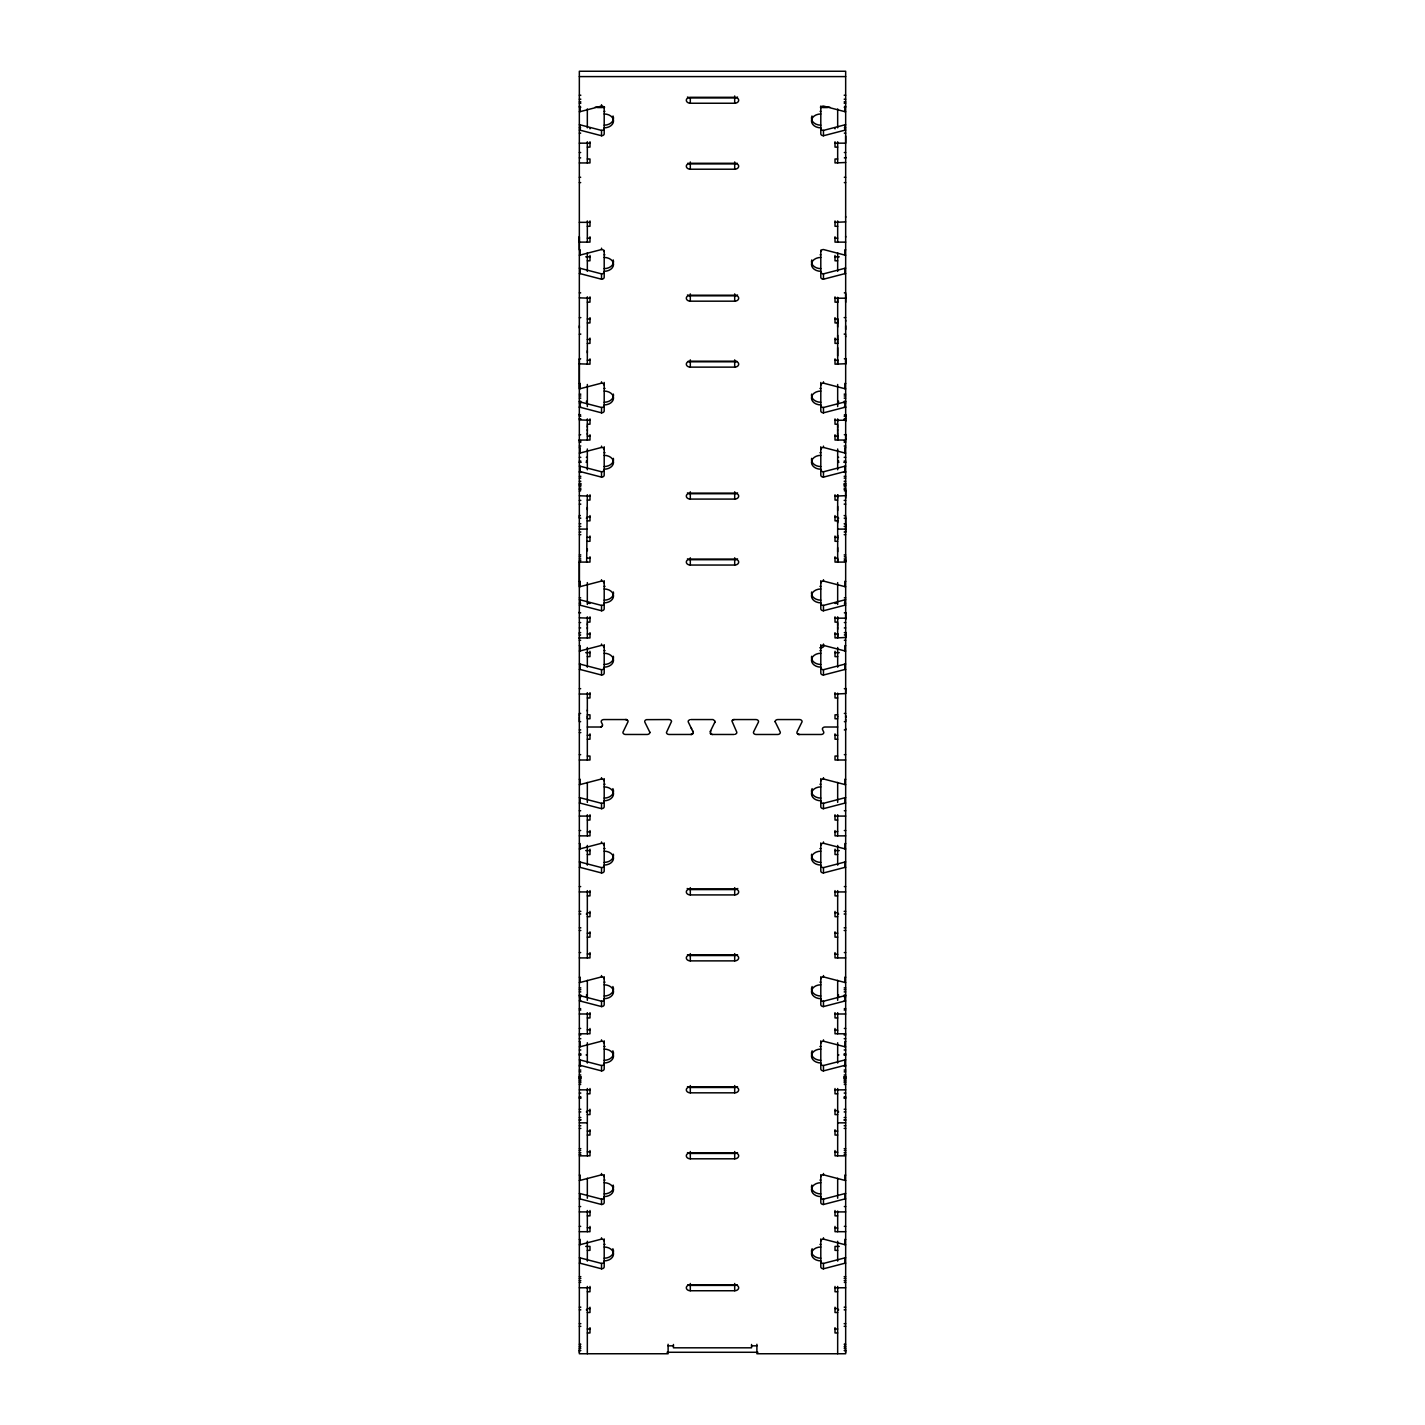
<?xml version="1.0" encoding="UTF-8"?>
<svg xmlns="http://www.w3.org/2000/svg" width="1425" height="1425" viewBox="0 0 1425 1425"><rect width="100%" height="100%" fill="white"/><g stroke="black" fill="none" stroke-linecap="round" stroke-linejoin="round"><path stroke-width="1.5" d="M579.334 435.017L580.67 434.696M579.334 415.227L579.334 414.087M579.334 359.153L580.67 358.815M579.334 638.774L579.334 637.616M579.334 635.621L580.634 634.944M579.334 634.285L579.334 632.611L580.67 632.611M579.334 613.142L579.334 612.002M580.331 515.512L579.334 515.512L579.334 517.56M579.334 491.108L580.67 490.77M579.334 440.859L579.334 439.702M579.334 325.844L579.334 327.893M579.334 715.991L579.334 713.426L580.67 713.426M579.334 561.753L579.334 586.726A2.672 1.977 0 0 0 580.1 586.637L601.528 581.062A2.672 1.977 0 0 1 604.2 583.039M579.334 358.815L579.334 388.811A2.672 1.977 0 0 0 580.1 388.722L601.528 383.147A2.672 1.977 0 0 1 604.2 385.124M587.332 628.799L587.332 627.321M587.332 625.094L587.332 623.598M587.332 550.762L587.332 548.661M587.332 509.527L587.332 507.425M587.332 434.589L587.332 433.111M587.332 430.884L587.332 429.406M587.332 427.179L587.332 425.683M587.332 352.848L587.332 350.746M587.332 716.098L587.332 718.77L589.986 718.77L589.986 714.816L587.332 714.816M587.332 711.057L587.332 709.988M837.668 297.754L837.668 302.314M837.668 617.72L837.668 619.394M837.668 558.974L837.668 559.865M837.668 440.04L837.668 418.914M837.668 438.259L837.668 439.595M837.668 436.923L837.668 437.813M837.668 435.587L837.668 436.477M837.668 432.612L837.668 435.088M837.668 428.907L837.668 431.383M837.668 425.184L837.668 427.66M837.668 419.805L837.668 421.479M837.668 359.706L837.668 364.177L837.668 360.044M837.668 1286.437L837.668 1353.75M837.668 1228.136L835.014 1227.744M837.668 1211.018L837.668 1231.699M837.668 1152.273L835.014 1151.881M837.668 1030.222L835.014 1029.83M837.668 1012.658L837.668 1033.784M837.668 954.358L835.014 953.966M837.668 831.416L835.014 831.915M837.668 637.955L837.668 616.829M837.668 636.173L837.668 637.509M837.668 634.837L837.668 635.728M837.668 634.392L837.668 633.502M837.668 626.822L837.668 629.298M837.668 623.117L837.668 625.575M837.668 560.025L837.668 562.091L837.668 494.724L837.668 498.18M837.668 547.645L837.668 551.778M837.668 539.398L837.668 535.283M837.668 522.922L837.668 518.041L838.666 518.183M837.668 506.427L837.668 510.542M837.668 347.682L837.668 355.929M837.668 343.55L837.668 335.303M837.668 327.055L837.668 318.808M845.666 302.314L845.666 297.754M845.666 296.418L845.666 297.308M845.666 295.082L845.666 295.972M845.666 293.746L845.666 294.637M845.666 236.336L845.666 237.227M845.666 221.89L835.014 222.336M845.666 216.529L845.666 217.419M845.666 162.503L835.014 162.949L835.014 158.994L837.668 158.994M845.666 157.16L845.666 158.05M835.014 632.664L835.014 637.955L845.666 637.509M845.666 636.173L845.666 637.064M845.666 634.837L845.666 635.728M845.666 633.502L845.666 634.392M845.666 633.056L845.666 632.166M845.666 619.394L845.666 617.72M845.666 616.384L845.666 617.274M845.666 615.048L845.666 615.938M845.666 613.712L845.666 614.603M845.666 613.267L845.666 612.376M845.666 561.201L845.666 560.31M845.666 557.638L845.666 558.529M845.666 532.131L845.666 525.807M845.666 526.84L845.666 517.061M845.666 518.593L844.17 518.183M845.666 495.668L835.014 496.114M845.666 494.332L845.666 498.18M845.666 492.997L845.666 493.887M845.666 491.661L845.666 492.551M845.666 491.215L845.666 490.325M845.666 438.793L845.666 440.04L835.014 440.04L835.014 434.75M845.666 438.259L845.666 439.149M845.666 436.923L845.666 437.813M845.666 435.587L845.666 436.477M845.666 435.142L845.666 434.251M845.666 421.479L845.666 419.805M845.666 418.469L844.17 419.288M845.666 417.133L845.666 418.024M845.666 416.688L845.666 415.797M845.666 415.352L845.666 414.461M835.014 358.868L835.014 364.177L845.666 363.731M845.666 362.395L845.666 363.286M845.666 361.042L845.666 361.932M845.666 359.706L845.666 360.596M845.666 359.26L845.666 358.37M845.666 335.73L845.666 336.888M845.666 729.493L845.666 728.46M845.666 719.18L845.666 721.673L844.366 721.673M845.666 717.541L845.666 716.508M845.666 693.583L835.014 694.028M845.666 692.247L845.666 693.138M845.666 690.911L845.666 691.802M845.666 689.575L845.666 690.466M845.666 689.13L845.666 688.239M845.666 637.955L845.666 636.708M845.666 560.025L845.666 562.091L835.014 562.091L835.014 556.783M845.666 364.177L845.666 360.044M845.666 136.034L845.666 143.159L835.014 143.159M579.334 334.252L580.83 334.091M579.334 317.757L580.83 317.597M579.334 532.166L580.83 532.006M837.668 320.269L837.668 321.302M837.668 716.098L837.668 717.131M845.666 320.269L845.666 321.302M845.666 317.597L844.17 317.597M845.666 713.426L844.33 713.426M735.193 734.32L736.44 733.483A2.672 1.977 0 0 0 736.725 732.04L731.862 720.854A2.672 1.977 0 0 1 734.213 719.554L755.891 719.554A2.672 1.977 0 0 1 758.438 722.101L753.861 731.31M691.553 734.356L691.392 734.392A2.725 2.031 0 0 1 690.787 734.463L669.109 734.481A2.672 1.977 0 0 1 666.455 732.486L671.549 721.424A2.672 1.977 0 0 0 668.895 719.554L646.612 719.643A2.672 1.977 0 0 0 644.991 720.64L644.777 721.086M775.2 721.424A2.529 1.888 0 0 0 775.236 721.887L780.223 732.04A2.672 1.977 0 0 1 780.277 732.717L780.009 733.394A2.672 1.977 0 0 1 777.64 734.481L756.105 734.481A2.672 1.977 0 0 1 753.451 732.61L753.558 731.933M644.812 722.101L649.729 732.04A2.672 1.977 0 0 1 647.146 734.481L625.468 734.463A2.672 1.977 0 0 1 623.901 734L623.17 733.287A2.672 1.977 0 0 1 622.992 732.147L628.051 721.656A2.672 1.977 0 0 0 625.397 719.554M710.665 730.704L710.558 733.768A2.672 1.977 0 0 0 711.022 734.071L711.859 734.392A2.672 1.977 0 0 0 712.464 734.463L734.142 734.481M798.321 734.445A6.413 4.756 0 0 1 797.751 733.928L797.466 733.679A2.672 1.977 0 0 1 797.056 731.933L802.008 721.887A2.672 1.977 0 0 0 801.83 720.747L801.224 720.106A2.672 1.977 0 0 0 799.532 719.554L777.854 719.554A2.672 1.977 0 0 0 775.236 721.887M710.06 731.933L715.029 721.78L714.637 722.724M690.787 734.463A2.672 1.977 0 0 0 693.298 732.379L688.275 721.994A2.672 1.977 0 0 1 688.56 720.533L689.807 719.714M798.392 734.481L821.138 734.481A2.672 1.977 0 0 0 823.757 732.147L822.581 729.689A2.672 1.977 0 0 1 822.884 727.872L823.561 727.373A2.672 1.977 0 0 1 825.075 727.017L837.668 727.017M692.692 733.768L692.692 733.768A2.886 2.137 0 0 1 691.41 734.498M601.012 726.839L600.869 726.892A2.797 2.084 0 0 0 602.116 726.162M579.334 111.72A2.672 1.977 0 0 0 580.1 111.649L601.528 106.073A2.672 1.977 0 0 1 604.2 108.051M820.8 128.428A2.672 1.977 0 0 0 823.472 130.405L844.9 124.83A2.672 1.977 0 0 1 845.666 124.759M820.8 106.038L820.8 133.772A2.672 1.977 0 0 0 823.472 135.749L844.9 130.174A2.672 1.977 0 0 1 845.666 130.103M579.334 255.182A2.672 1.977 0 0 0 580.1 255.093L601.528 249.535A2.672 1.977 0 0 1 604.2 251.512M820.8 271.89A2.672 1.977 0 0 0 823.472 273.867L844.9 268.292A2.672 1.977 0 0 1 845.666 268.203M820.8 250.177L820.8 277.234A2.672 1.977 0 0 0 823.472 279.211L844.9 273.636A2.672 1.977 0 0 1 845.666 273.564M579.334 453.097A2.672 1.977 0 0 0 580.1 453.025L601.528 447.45A2.672 1.977 0 0 1 604.2 449.427M820.8 405.519A2.672 1.977 0 0 0 823.472 407.497L844.9 401.921A2.672 1.977 0 0 1 845.666 401.832M820.8 382.452L820.8 410.863A2.672 1.977 0 0 0 823.472 412.84L844.9 407.265A2.672 1.977 0 0 1 845.666 407.176M820.8 469.805A2.672 1.977 0 0 0 823.472 471.782L844.9 466.207A2.672 1.977 0 0 1 845.666 466.135M820.8 446.755L820.8 475.148A2.672 1.977 0 0 0 823.472 477.126L844.9 471.55A2.672 1.977 0 0 1 845.666 471.479M579.334 651.011A2.672 1.977 0 0 0 580.1 650.94L601.528 645.365A2.672 1.977 0 0 1 604.2 647.342M820.8 603.434A2.672 1.977 0 0 0 823.472 605.411L844.9 599.836A2.672 1.977 0 0 1 845.666 599.747M820.8 580.705L820.8 608.778A2.672 1.977 0 0 0 823.472 610.755L844.9 605.18A2.672 1.977 0 0 1 845.666 605.091M820.8 667.719A2.672 1.977 0 0 0 823.472 669.697L844.9 664.121A2.672 1.977 0 0 1 845.666 664.05M820.8 644.67L820.8 673.063A2.672 1.977 0 0 0 823.472 675.04L844.9 669.465A2.672 1.977 0 0 1 845.666 669.394M579.334 784.641A2.672 1.977 0 0 0 580.1 784.552L601.528 778.976A2.672 1.977 0 0 1 604.2 780.971M579.334 848.926A2.672 1.977 0 0 0 580.1 848.855L601.528 843.279A2.672 1.977 0 0 1 604.2 845.257M820.8 801.349A2.672 1.977 0 0 0 823.472 803.326L844.9 797.751A2.672 1.977 0 0 1 845.666 797.662M820.8 778.62L820.8 806.692A2.672 1.977 0 0 0 823.472 808.67L844.9 803.094A2.672 1.977 0 0 1 845.666 803.005M820.8 865.634A2.672 1.977 0 0 0 823.472 867.611L844.9 862.036A2.672 1.977 0 0 1 845.666 861.965M820.8 842.923L820.8 870.978A2.672 1.977 0 0 0 823.472 872.955L844.9 867.38A2.672 1.977 0 0 1 845.666 867.308M579.334 982.555A2.672 1.977 0 0 0 580.1 982.466L601.528 976.909A2.672 1.977 0 0 1 604.2 978.886M579.334 1046.841A2.672 1.977 0 0 0 580.1 1046.769L601.528 1041.194A2.672 1.977 0 0 1 604.2 1043.171M820.8 999.263A2.672 1.977 0 0 0 823.472 1001.241L844.9 995.665A2.672 1.977 0 0 1 845.666 995.576M820.8 976.748L820.8 1004.607A2.672 1.977 0 0 0 823.472 1006.584L844.9 1001.009A2.672 1.977 0 0 1 845.666 1000.938L844.17 1000.795M820.8 1063.549A2.672 1.977 0 0 0 823.472 1065.526L844.9 1059.951A2.672 1.977 0 0 1 845.666 1059.879M820.8 1040.838L820.8 1068.893A2.672 1.977 0 0 0 823.472 1070.888L844.9 1065.312A2.672 1.977 0 0 1 845.666 1065.223M579.334 1180.47A2.672 1.977 0 0 0 580.1 1180.399L601.528 1174.823A2.672 1.977 0 0 1 604.2 1176.801M579.334 1244.773A2.672 1.977 0 0 0 580.1 1244.684L601.528 1239.109A2.672 1.977 0 0 1 604.2 1241.086M820.8 1197.178A2.672 1.977 0 0 0 823.472 1199.155L844.9 1193.58A2.672 1.977 0 0 1 845.666 1193.509M820.8 1174.663L820.8 1202.522A2.672 1.977 0 0 0 823.472 1204.499L844.9 1198.924A2.672 1.977 0 0 1 845.666 1198.852M820.8 1261.463A2.672 1.977 0 0 0 823.472 1263.441L844.9 1257.883A2.672 1.977 0 0 1 845.666 1257.794M820.8 1238.948L820.8 1266.825A2.672 1.977 0 0 0 823.472 1268.802L844.9 1263.227A2.672 1.977 0 0 1 845.666 1263.138M690.858 719.554L712.536 719.554A2.672 1.977 0 0 1 713.159 719.643L714.94 720.961M579.334 76.594L845.666 76.594M579.334 95.226L580.83 95.226M844.17 95.226L845.666 95.226M734.694 97.31L690.306 97.31A3.99 2.975 0 0 0 686.316 100.284A3.99 2.975 0 0 0 690.306 103.241L734.694 103.241A3.99 2.975 0 0 0 738.684 100.284A3.99 2.975 0 0 0 734.694 97.31L734.694 95.974M687.473 97.025A3.99 2.975 0 0 0 690.306 97.898L734.694 97.898A3.99 2.975 0 0 0 737.527 97.025M579.334 99.216L580.83 99.216M844.17 99.216L845.666 99.216M579.334 101.87L580.83 101.87M844.17 101.87L845.666 101.87M579.334 103.206L580.83 103.206M844.17 103.206L845.666 103.206M579.334 107.196L580.83 107.196M595.151 107.196L604.627 107.196M820.373 107.196L829.849 107.196M844.17 107.196L845.666 107.196M597.431 107.57L602.472 107.57M822.528 107.57L827.569 107.57M579.334 127.787L580.67 127.787M844.33 127.787L845.666 127.787M579.334 133.131L580.67 133.131M844.33 133.131L845.666 133.131M579.334 143.159L589.986 143.159M587.332 147.113L589.986 147.113L589.986 141.77M837.668 147.113L835.014 147.113L835.014 141.77M579.334 152.528L580.67 152.528M844.33 152.528L845.666 152.528M579.334 157.872L580.67 157.872M844.33 157.872L845.666 157.872M587.332 158.994L589.986 158.994L589.986 162.949L579.334 162.949M690.306 163.287L734.694 163.287A3.99 2.975 0 0 1 738.684 166.244A3.99 2.975 0 0 1 734.694 169.219L690.306 169.219A3.99 2.975 0 0 1 686.316 166.244A3.99 2.975 0 0 1 690.306 163.287L690.306 161.951M687.794 163.216A3.99 2.975 0 0 0 690.306 163.875L734.694 163.875A3.99 2.975 0 0 0 737.206 163.216M579.334 177.27L580.67 177.27M844.33 177.27L845.666 177.27M579.334 182.614L580.67 182.614M844.33 182.614L845.666 182.614M579.334 222.336L589.986 222.336M587.332 226.29L589.986 226.29L589.986 220.946M837.668 226.29L835.014 226.29L835.014 220.946M587.332 238.153L589.986 238.153M835.014 238.153L837.668 238.153M845.666 242.125L835.014 242.125L835.014 236.782M585.728 256.821L589.986 256.821M835.014 256.821L839.272 256.821M587.332 260.793L589.986 260.793L589.986 255.431M837.668 260.793L835.014 260.793L835.014 255.431M579.334 292.855L580.67 292.855M844.33 292.855L845.666 292.855M690.306 295.224L734.694 295.224A3.99 2.975 0 0 1 738.684 298.199A3.99 2.975 0 0 1 734.694 301.174L690.306 301.174A3.99 2.975 0 0 1 686.316 298.199A3.99 2.975 0 0 1 690.306 295.224L690.306 293.888M687.473 294.957A3.99 2.975 0 0 0 690.306 295.812L734.694 295.812A3.99 2.975 0 0 0 737.527 294.957M589.986 298.199L579.334 297.861M835.014 298.199L845.666 298.199M587.332 302.153L589.986 302.153L589.986 296.863M837.668 302.153L835.014 302.153L835.014 296.863M587.332 318.986L589.986 318.986M835.014 318.986L837.668 318.986M587.332 322.941L589.986 322.941L589.986 317.632M837.668 322.941L835.014 322.941L835.014 317.632M844.17 334.091L845.666 334.216M587.332 339.435L589.986 339.435M835.014 339.435L837.668 339.435M587.332 343.389L589.986 343.389L589.986 338.099M837.668 343.389L835.014 343.389L835.014 338.099M844.33 358.815L845.666 358.815M587.332 360.204L589.986 360.204M835.014 360.204L837.668 360.204L837.668 297.308M690.306 361.202L734.694 361.202A3.99 2.975 0 0 1 738.684 364.177A3.99 2.975 0 0 1 734.694 367.133L690.306 367.133A3.99 2.975 0 0 1 686.316 364.177A3.99 2.975 0 0 1 690.306 361.202L690.306 359.866M688.115 361.309A3.99 2.975 0 0 0 690.306 361.79L734.694 361.79A3.99 2.975 0 0 0 736.885 361.309M579.334 394.173L580.83 394.173M844.17 394.173L845.666 394.173M579.334 395.954L580.83 395.954M844.17 395.954L845.666 395.954M579.334 398.127L580.83 398.127M844.17 398.127L845.666 398.127M579.334 401.298L580.83 401.298M586.334 401.298L587.332 401.298M837.668 401.298L838.666 401.298M844.17 401.298L845.666 401.298M579.334 403.079L580.83 403.079M586.334 403.079L587.332 403.079M837.668 403.079L838.666 403.079M844.17 403.079L845.666 403.079M579.334 407.051L580.83 407.051M844.17 407.051L845.666 407.051M579.334 414.907L580.67 414.907M844.33 414.907L845.666 414.907M579.334 416.243L580.83 416.243M844.17 416.243L845.666 416.243M579.334 419.093L580.83 419.093M844.17 419.093L845.666 419.093M580.83 419.288L579.334 418.576M579.334 419.912L589.986 420.25M835.014 420.25L845.666 420.25M587.332 424.205L589.986 424.205L589.986 418.914M837.668 424.205L835.014 424.205L835.014 418.914M844.33 434.696L845.666 434.696M587.332 436.086L589.986 436.086M835.014 436.086L837.668 436.086M579.334 440.04L589.986 440.04L589.986 434.75M579.334 440.984L580.83 441.198M844.17 440.984L845.666 441.198M579.334 442.267L580.83 442.267M844.17 442.267L845.666 442.267M579.334 446.025L580.83 446.025M844.17 446.025L845.666 446.025M579.334 457.318L580.83 457.318M586.334 457.318L587.332 457.318M837.668 457.318L838.666 457.318M844.17 457.318L845.666 457.318M579.334 461.077L580.83 461.077M586.334 461.077L587.332 461.077M837.668 461.077L838.666 461.077M844.17 461.077L845.666 461.077M579.334 462.163L580.83 462.163M586.334 462.163L587.332 462.163M837.668 462.163L838.666 462.163M844.17 462.163L845.666 462.163M579.334 462.359L580.83 462.359M586.334 462.359L587.332 462.359M837.668 462.359L838.666 462.359M844.17 462.359L845.666 462.359M579.334 472.352L580.83 472.352M844.17 472.352L845.666 472.352M579.334 476.306L580.83 476.306M844.17 476.306L845.666 476.306M579.334 478.087L580.83 478.087M844.17 478.087L845.666 478.087M579.334 481.258L580.83 481.258M844.17 481.258L845.666 481.258M579.334 483.449L580.83 483.449M844.17 483.449L845.666 483.449M579.334 484.251L580.83 484.055M844.17 484.251L845.666 484.055M579.334 485.034L580.83 485.034M844.17 485.034L845.666 485.034M579.334 485.23L580.83 485.23M844.17 485.23L845.666 485.337M579.334 486.816L580.83 486.816M844.17 486.816L845.666 486.816M579.334 488.989L580.83 488.989M844.17 488.989L845.666 488.989M579.334 489.096L580.83 489.096M844.17 489.096L845.666 489.096M844.33 490.77L845.666 490.77M690.306 493.139L734.694 493.139A3.99 2.975 0 0 1 738.684 496.114A3.99 2.975 0 0 1 734.694 499.088L690.306 499.088A3.99 2.975 0 0 1 686.316 496.114A3.99 2.975 0 0 1 690.306 493.139L690.306 491.803M687.473 492.872A3.99 2.975 0 0 0 690.306 493.727L734.694 493.727A3.99 2.975 0 0 0 737.527 492.872M589.986 496.114L579.334 495.775M587.332 500.068L589.986 500.068L589.986 494.778M837.668 500.068L835.014 500.068L835.014 494.778M579.334 500.389L580.83 500.389M844.17 500.389L845.666 500.389M579.334 504.147L580.83 504.129M844.17 504.129L845.666 504.129M844.17 515.512L845.666 516.028M587.332 516.901L589.986 516.901M835.014 516.901L837.668 516.901M579.334 518.183L580.83 518.183M586.334 518.183L587.332 518.183M587.332 520.855L589.986 520.855L589.986 515.565M837.668 520.855L835.014 520.855L835.014 515.565M579.334 523.759L580.83 523.759M844.17 523.759L845.666 524.275M579.334 526.431L580.83 526.431M844.17 526.431L845.666 526.591M579.334 529.103L587.332 529.103M837.668 529.103L845.666 529.103M844.17 532.006L845.666 532.006M579.334 534.678L580.83 534.678M844.17 534.678L845.666 534.678M587.332 537.35L589.986 537.35M835.014 537.35L837.668 537.35M587.332 541.304L589.986 541.304L589.986 536.014M837.668 541.304L835.014 541.304L835.014 536.014M579.334 554.948L580.83 554.948M844.17 554.948L845.666 554.948M579.334 556.748L580.67 556.748M844.33 556.748L845.666 556.748M587.332 558.119L589.986 558.119M835.014 558.119L837.668 558.119M579.334 558.921L580.83 558.921M690.306 559.117L734.694 559.117A3.99 2.975 0 0 1 738.684 562.091A3.99 2.975 0 0 1 734.694 565.048L690.306 565.048A3.99 2.975 0 0 1 686.316 562.091A3.99 2.975 0 0 1 690.306 559.117L690.306 557.781M844.17 558.921L845.666 559.865M687.473 558.832A3.99 2.975 0 0 0 690.306 559.704L734.694 559.704A3.99 2.975 0 0 0 737.527 558.832M579.334 560.702L580.83 560.702M844.17 560.702L845.666 560.702M579.334 562.091L589.986 562.091L589.986 556.783M586.655 562.091L587.332 494.724M579.334 597.841L580.67 597.841M844.33 597.841L845.666 597.841M579.334 603.185L580.67 603.185M587.991 603.185L589.986 603.434M837.009 603.185L835.014 603.434M844.33 603.185L845.666 603.185M579.334 612.821L580.67 612.821M844.33 612.821L845.666 612.821M579.334 617.827L589.986 618.165M835.014 618.165L845.666 618.165M587.332 622.119L589.986 622.119L589.986 616.829M837.668 622.119L835.014 622.119L835.014 616.829M579.334 622.565L580.67 622.565M844.33 622.565L845.666 622.565M579.334 627.926L580.67 627.926M844.33 627.926L845.666 627.926M844.33 632.611L845.666 632.611M587.332 634L589.986 634M835.014 634L837.668 634M844.366 634.944L845.666 634.944M579.334 637.955L589.986 637.955L589.986 632.664M579.334 640.288L580.634 640.288M844.366 640.288L845.666 640.288M819.785 647.752L821.138 647.752A2.672 1.977 0 0 0 823.686 645.204L823.472 644.777M585.728 652.65L589.986 652.65M835.014 652.65L839.272 652.65M587.332 656.622L589.986 656.622L589.986 651.278M837.668 656.622L835.014 656.622L835.014 651.278M579.334 688.685L580.67 688.685M844.33 688.685L845.666 688.685M579.334 694.028L589.986 694.028M587.332 697.983L589.986 697.983L589.986 692.639M837.668 697.983L835.014 697.983L835.014 692.639M837.668 714.816L835.014 714.816L835.014 718.77L837.668 718.77M626.608 719.554L603.862 719.554A2.672 1.977 0 0 0 601.314 722.101L602.419 724.345A2.672 1.977 0 0 1 599.925 727.017L587.332 727.017M580.634 721.673L579.334 721.673L579.334 717.024M579.334 729.921L580.67 729.921M844.33 729.921L845.666 729.921M579.334 732.592L580.83 732.592M587.332 735.264L589.986 735.264M835.014 735.264L837.668 735.264M587.332 739.219L589.986 739.219L589.986 733.875M837.668 739.219L835.014 739.219L835.014 733.875M579.334 754.662L580.67 754.662M844.33 754.662L845.666 754.662M587.332 756.052L589.986 756.052L589.986 760.006L579.334 760.006M837.668 756.052L835.014 756.052L835.014 760.006L845.666 760.006M579.334 810.736L580.67 810.736M844.33 810.736L845.666 810.736M579.334 816.08L589.986 816.08M835.014 816.08L845.666 816.08M587.332 820.034L589.986 820.034L589.986 814.744M837.668 820.034L835.014 820.034L835.014 814.744M579.334 830.526L580.67 830.526M844.33 830.526L845.666 830.526M587.332 831.915L589.986 831.915M579.334 835.869L589.986 835.869L589.986 830.579M845.666 835.869L835.014 835.869L835.014 830.579M585.728 850.582L589.986 850.582M835.014 850.582L839.272 850.582M587.332 854.537L589.986 854.537L589.986 849.193M837.668 854.537L835.014 854.537L835.014 849.193M579.334 886.599L580.67 886.599M844.33 886.599L845.666 886.599M690.306 888.968L734.694 888.968A3.99 2.975 0 0 1 738.684 891.943A3.99 2.975 0 0 1 734.694 894.918L690.306 894.918A3.99 2.975 0 0 1 686.316 891.943A3.99 2.975 0 0 1 690.306 888.968L690.306 887.632M687.206 888.47A3.99 2.975 0 0 0 690.306 889.574L734.694 889.574A3.99 2.975 0 0 0 737.794 888.47M579.334 891.943L589.986 891.943M835.014 891.943L845.666 891.943M587.332 895.897L589.986 895.897L589.986 890.607M837.668 895.897L835.014 895.897L835.014 890.607M579.334 911.341L580.83 911.341M844.17 911.341L845.666 911.341M587.332 912.73L589.986 912.73M835.014 912.73L837.668 912.73M579.334 914.013L580.83 914.013M586.334 914.013L587.332 914.013M837.668 914.013L838.666 914.013M844.17 914.013L845.666 914.013M587.332 916.685L589.986 916.685L589.986 911.394M837.668 916.685L835.014 916.685L835.014 911.394M579.334 927.835L580.83 927.835M844.17 927.835L845.666 927.835M579.334 930.507L580.83 930.507M844.17 930.507L845.666 930.507M587.332 933.179L589.986 933.179M835.014 933.179L837.668 933.179M587.332 937.133L589.986 937.133L589.986 931.843M837.668 937.133L835.014 937.133L835.014 931.843M579.334 952.577L580.67 952.577M844.33 952.577L845.666 952.577M587.332 953.966L589.986 953.966M690.306 954.946L734.694 954.946A3.99 2.975 0 0 1 738.684 957.921A3.99 2.975 0 0 1 734.694 960.878L690.306 960.878A3.99 2.975 0 0 1 686.316 957.921A3.99 2.975 0 0 1 690.306 954.946L690.306 953.61M687.473 954.679A3.99 2.975 0 0 0 690.306 955.534L734.694 955.534A3.99 2.975 0 0 0 737.527 954.679M579.334 957.921L589.986 957.921L589.986 952.577M845.666 957.921L835.014 957.921L835.014 952.577M579.334 987.917L580.83 987.917M844.17 987.917L845.666 987.917M579.334 989.716L580.83 989.716M844.17 989.716L845.666 989.716M579.334 991.889L580.83 991.889M844.17 991.889L845.666 991.889M579.334 995.06L580.83 995.06M586.334 995.06L587.332 995.06M837.668 995.06L838.666 995.06M844.17 995.06L845.666 995.06M579.334 996.841L580.83 996.841M586.334 996.841L587.332 996.841M837.668 996.841L838.666 996.841M844.17 996.841L845.666 996.841M580.83 1000.795L579.334 1000.795A2.672 1.977 0 0 1 580.1 1001.009L601.528 1006.584A2.672 1.977 0 0 0 604.2 1004.607L604.2 976.748M579.334 1008.651L580.67 1008.651M844.33 1008.651L845.666 1008.651M579.334 1009.987L580.83 1009.987M844.17 1009.987L845.666 1009.987M579.334 1013.994L589.986 1013.994M835.014 1013.994L845.666 1013.994M587.332 1017.949L589.986 1017.949L589.986 1012.658M837.668 1017.949L835.014 1017.949L835.014 1012.658M579.334 1028.44L580.67 1028.44M844.33 1028.44L845.666 1028.44M587.332 1029.83L589.986 1029.83M579.334 1033.784L589.986 1033.784L589.986 1028.494M845.666 1033.784L835.014 1033.784L835.014 1028.494M579.334 1034.942L580.83 1034.942M844.17 1034.942L845.666 1034.942M579.334 1038.7L580.83 1038.7M844.17 1038.7L845.666 1038.7M579.334 1049.993L580.83 1049.993M844.17 1049.993L845.666 1049.993M579.334 1053.752L580.83 1053.752M844.17 1053.752L845.666 1053.752M579.334 1054.838L580.83 1054.838M586.334 1054.838L587.332 1054.838M837.668 1054.838L838.666 1054.838M844.17 1054.838L845.666 1054.838M579.334 1055.034L580.83 1055.034M586.334 1055.034L587.332 1055.034M837.668 1055.034L838.666 1055.034M844.17 1055.034L845.666 1055.034M579.334 1066.096L580.83 1066.096M844.17 1066.096L845.666 1066.096M579.334 1070.068L580.83 1070.068M844.17 1070.068L845.666 1070.068M579.334 1071.849L580.83 1071.849M844.17 1071.849L845.666 1071.849M579.334 1075.02L580.83 1075.02M844.17 1075.02L845.666 1075.02M579.334 1076.712L580.83 1076.712M844.17 1076.712L845.666 1076.712M579.334 1076.926L580.83 1076.926M844.17 1076.926L845.666 1076.926M579.334 1077.193L580.83 1077.193M844.17 1077.193L845.666 1077.193M579.334 1077.995L580.83 1077.995M844.17 1077.995L845.666 1077.995M579.334 1078.778L580.83 1078.778M844.17 1078.778L845.666 1078.778M579.334 1078.974L580.83 1078.974M844.17 1078.974L845.666 1078.974M579.334 1080.56L580.83 1080.56M844.17 1080.56L845.666 1080.56M579.334 1081.753L580.83 1081.753M844.17 1081.753L845.666 1081.753M579.334 1082.733L580.83 1082.733M844.17 1082.733L845.666 1082.733M579.334 1084.514L580.67 1084.514M844.33 1084.514L845.666 1084.514M690.306 1086.901L734.694 1086.901A3.99 2.975 0 0 1 738.684 1089.858A3.99 2.975 0 0 1 734.694 1092.832L690.306 1092.832A3.99 2.975 0 0 1 686.316 1089.858A3.99 2.975 0 0 1 690.306 1086.901L690.306 1085.565M687.473 1086.616A3.99 2.975 0 0 0 690.306 1087.489L734.694 1087.489A3.99 2.975 0 0 0 737.527 1086.616M579.334 1089.858L589.986 1089.858M835.014 1089.858L845.666 1089.858M579.334 1093.064L580.83 1093.064M844.17 1093.064L845.666 1093.064M587.332 1093.812L589.986 1093.812L589.986 1088.522M837.668 1093.812L835.014 1093.812L835.014 1088.522M579.334 1096.822L580.83 1096.822M844.17 1096.822L845.666 1096.822M579.334 1097.891L580.83 1097.891M844.17 1097.873L845.666 1097.873M579.334 1098.105L580.83 1098.105M844.17 1098.105L845.666 1098.105M579.334 1109.256L580.83 1109.256M844.17 1109.256L845.666 1109.256M587.332 1110.645L589.986 1110.645M835.014 1110.645L837.668 1110.645M579.334 1111.928L580.83 1111.928M586.334 1111.928L587.332 1111.928M837.668 1111.928L838.666 1111.928M844.17 1111.928L845.666 1111.928M587.332 1114.599L589.986 1114.599L589.986 1109.256M837.668 1114.599L835.014 1114.599L835.014 1109.256M579.334 1117.503L580.83 1117.503M844.17 1117.503L845.666 1117.503M579.334 1119.783L580.83 1119.783M844.17 1119.783L845.666 1119.783M579.334 1120.175L580.83 1119.979M844.17 1120.175L845.666 1120.175M579.334 1122.847L587.332 1122.847M837.668 1122.847L845.666 1122.847M579.334 1125.75L580.83 1125.75M844.17 1125.75L845.666 1125.75M579.334 1128.422L580.83 1128.422M844.17 1128.422L845.666 1128.422M587.332 1131.094L589.986 1131.094M835.014 1131.094L837.668 1131.094M587.332 1135.048L589.986 1135.048L589.986 1129.758M837.668 1135.048L835.014 1135.048L835.014 1129.758M579.334 1148.71L580.83 1148.71M844.17 1148.71L845.666 1148.71M579.334 1150.492L580.67 1150.492M844.33 1150.492L845.666 1150.492M587.332 1151.881L589.986 1151.881M579.334 1152.665L580.83 1152.665M690.306 1152.861L734.694 1152.861A3.99 2.975 0 0 1 738.684 1155.835A3.99 2.975 0 0 1 734.694 1158.81L690.306 1158.81A3.99 2.975 0 0 1 686.316 1155.835A3.99 2.975 0 0 1 690.306 1152.861L690.306 1151.525M844.17 1152.665L845.666 1152.665M687.473 1152.593A3.99 2.975 0 0 0 690.306 1153.448L734.694 1153.448A3.99 2.975 0 0 0 737.527 1152.593M579.334 1154.446L580.83 1154.446M844.17 1154.446L845.666 1154.446M579.334 1155.835L589.986 1155.835L589.986 1150.545M845.666 1155.835L835.014 1155.835L835.014 1150.545M579.334 1206.565L580.67 1206.565M844.33 1206.565L845.666 1206.565M579.334 1211.909L589.986 1211.909M835.014 1211.909L845.666 1211.909M587.332 1215.863L589.986 1215.863L589.986 1210.52M837.668 1215.863L835.014 1215.863L835.014 1210.52M579.334 1226.355L580.67 1226.355M844.33 1226.355L845.666 1226.355M587.332 1227.744L589.986 1227.744M579.334 1231.699L589.986 1231.699L589.986 1226.408M845.666 1231.699L835.014 1231.699L835.014 1226.408M585.728 1246.412L589.986 1246.412L589.986 1250.366L587.332 1250.366M839.272 1246.412L835.014 1246.412L835.014 1250.366L837.668 1250.366M579.334 1276.693L580.83 1276.693M844.17 1276.693L845.666 1276.693M579.334 1278.474L580.83 1278.474M844.17 1278.474L845.666 1278.474M579.334 1280.648L580.83 1280.648M844.17 1280.648L845.666 1280.648M579.334 1282.429L580.67 1282.429M844.33 1282.429L845.666 1282.429M690.306 1284.816L734.694 1284.816A3.99 2.975 0 0 1 738.684 1287.773A3.99 2.975 0 0 1 734.694 1290.747L690.306 1290.747A3.99 2.975 0 0 1 686.316 1287.773A3.99 2.975 0 0 1 690.306 1284.816L690.306 1283.48M687.794 1284.744A3.99 2.975 0 0 0 690.306 1285.403L734.694 1285.403A3.99 2.975 0 0 0 737.206 1284.744M579.334 1287.773L589.986 1287.773M835.014 1287.773L845.666 1287.773M587.332 1291.745L589.986 1291.745L589.986 1286.437M837.668 1291.745L835.014 1291.745L835.014 1286.437M579.334 1307.17L580.83 1307.17M844.17 1307.17L845.666 1307.17M587.332 1308.56L589.986 1308.56M835.014 1308.56L837.668 1308.56M579.334 1309.842L580.83 1309.842M586.334 1309.842L587.332 1309.842M837.668 1309.842L838.666 1309.842M844.17 1309.842L845.666 1309.842M587.332 1312.514L589.986 1312.514L589.986 1307.224M837.668 1312.514L835.014 1312.514L835.014 1307.224M579.334 1323.665L580.83 1323.665M844.17 1323.665L845.666 1323.665M579.334 1326.337L580.83 1326.337M844.17 1326.337L845.666 1326.337M587.332 1329.008L589.986 1329.008M835.014 1329.008L837.668 1329.008M587.332 1332.963L589.986 1332.963L589.986 1327.673M837.668 1332.963L835.014 1332.963L835.014 1327.673M579.334 1344.274L580.83 1344.274M844.17 1344.274L845.666 1344.274M668.111 1345.841L673.437 1345.841M751.563 1345.841L756.889 1345.841M579.334 1346.625L580.83 1346.625M844.17 1346.625L845.666 1346.625M579.334 1348.264L580.83 1348.264M844.17 1348.264L845.666 1348.264M579.334 1350.579L580.83 1350.579M844.17 1350.579L845.666 1350.579M579.334 1352.272L580.1 1344.274M667.043 1352.272L757.957 1352.272M845.666 1352.272L844.9 1344.274M845.666 111.72A2.672 1.977 0 0 1 844.9 111.649L823.472 106.073A2.672 1.977 0 0 0 820.8 108.051M579.334 124.759A2.672 1.977 0 0 1 580.1 124.83L601.528 130.405A2.672 1.977 0 0 0 604.2 128.428M579.334 130.103A2.672 1.977 0 0 1 580.1 130.174L601.528 135.749A2.672 1.977 0 0 0 604.2 133.772L604.2 106.982M845.666 255.182A2.672 1.977 0 0 1 844.9 255.093L823.472 249.535A2.672 1.977 0 0 0 820.8 251.512M579.334 268.203A2.672 1.977 0 0 1 580.1 268.292L601.528 273.867A2.672 1.977 0 0 0 604.2 271.89M579.334 273.564A2.672 1.977 0 0 1 580.1 273.636L601.528 279.211A2.672 1.977 0 0 0 604.2 277.234L604.2 250.444M820.8 385.124A2.672 1.977 0 0 1 823.472 383.147L844.9 388.722A2.672 1.977 0 0 0 845.666 388.811M820.8 449.427A2.672 1.977 0 0 1 823.472 447.45L844.9 453.025A2.672 1.977 0 0 0 845.666 453.097M579.334 401.832A2.672 1.977 0 0 1 580.1 401.921L601.528 407.497A2.672 1.977 0 0 0 604.2 405.519M579.334 407.176A2.672 1.977 0 0 1 580.1 407.265L601.528 412.84A2.672 1.977 0 0 0 604.2 410.863L604.2 382.452M579.334 466.135A2.672 1.977 0 0 1 580.1 466.207L601.528 471.782A2.672 1.977 0 0 0 604.2 469.805M579.334 471.479A2.672 1.977 0 0 1 580.1 471.55L601.528 477.126A2.672 1.977 0 0 0 604.2 475.148L604.2 446.755M820.8 583.039A2.672 1.977 0 0 1 823.472 581.062L844.9 586.637A2.672 1.977 0 0 0 845.666 586.726M820.8 647.342A2.672 1.977 0 0 1 823.472 645.365L844.9 650.94A2.672 1.977 0 0 0 845.666 651.011M579.334 599.747A2.672 1.977 0 0 1 580.1 599.836L601.528 605.411A2.672 1.977 0 0 0 604.2 603.434M579.334 605.091A2.672 1.977 0 0 1 580.1 605.18L601.528 610.755A2.672 1.977 0 0 0 604.2 608.778L604.2 580.705M579.334 664.05A2.672 1.977 0 0 1 580.1 664.121L601.528 669.697A2.672 1.977 0 0 0 604.2 667.719M579.334 669.394A2.672 1.977 0 0 1 580.1 669.465L601.528 675.04A2.672 1.977 0 0 0 604.2 673.063L604.2 644.67M820.8 780.971A2.672 1.977 0 0 1 823.472 778.976L844.9 784.552A2.672 1.977 0 0 0 845.666 784.641M820.8 845.257A2.672 1.977 0 0 1 823.472 843.279L844.9 848.855A2.672 1.977 0 0 0 845.666 848.926M579.334 797.662A2.672 1.977 0 0 1 580.1 797.751L601.528 803.326A2.672 1.977 0 0 0 604.2 801.349M579.334 803.005A2.672 1.977 0 0 1 580.1 803.094L601.528 808.67A2.672 1.977 0 0 0 604.2 806.692L604.2 778.62M579.334 861.965A2.672 1.977 0 0 1 580.1 862.036L601.528 867.611A2.672 1.977 0 0 0 604.2 865.634M579.334 867.308A2.672 1.977 0 0 1 580.1 867.38L601.528 872.955A2.672 1.977 0 0 0 604.2 870.978L604.2 842.923M820.8 978.886A2.672 1.977 0 0 1 823.472 976.909L844.9 982.466A2.672 1.977 0 0 0 845.666 982.555M820.8 1043.171A2.672 1.977 0 0 1 823.472 1041.194L844.9 1046.769A2.672 1.977 0 0 0 845.666 1046.841M579.334 995.576A2.672 1.977 0 0 1 580.1 995.665L601.528 1001.241A2.672 1.977 0 0 0 604.2 999.263M579.334 1059.879A2.672 1.977 0 0 1 580.1 1059.951L601.528 1065.526A2.672 1.977 0 0 0 604.2 1063.549M579.334 1065.223A2.672 1.977 0 0 1 580.1 1065.312L601.528 1070.888A2.672 1.977 0 0 0 604.2 1068.893L604.2 1040.838M820.8 1176.801A2.672 1.977 0 0 1 823.472 1174.823L844.9 1180.399A2.672 1.977 0 0 0 845.666 1180.47M820.8 1241.086A2.672 1.977 0 0 1 823.472 1239.109L844.9 1244.684A2.672 1.977 0 0 0 845.666 1244.773M579.334 1193.509A2.672 1.977 0 0 1 580.1 1193.58L601.528 1199.155A2.672 1.977 0 0 0 604.2 1197.178M579.334 1198.852A2.672 1.977 0 0 1 580.1 1198.924L601.528 1204.499A2.672 1.977 0 0 0 604.2 1202.522L604.2 1174.663M579.334 1257.794A2.672 1.977 0 0 1 580.1 1257.883L601.528 1263.441A2.672 1.977 0 0 0 604.2 1261.463M579.334 1263.138A2.672 1.977 0 0 1 580.1 1263.227L601.528 1268.802A2.672 1.977 0 0 0 604.2 1266.825L604.2 1238.948M711.413 734.267L711.022 734.071A2.601 1.924 0 0 1 710.558 733.768L710.309 733.483M627.534 720.355L627.267 720.106A6.413 4.756 0 0 0 626.679 719.572M691.659 728.852L691.054 727.623M693.191 731.933L692.586 730.704M649.729 732.04L649.764 732.147A2.814 2.084 0 0 1 649.8 732.61M845.666 325.844L845.666 329.549M845.666 715.493L845.666 717.131M837.668 693.138L837.668 760.006M579.334 363.838L589.986 364.177L589.986 358.868M844.9 111.649L844.9 106.305A2.672 1.977 0 0 0 845.666 106.376M844.9 124.83L844.9 130.174M844.9 255.093L844.9 249.749A2.672 1.977 0 0 0 845.666 249.838M844.9 268.292L844.9 273.636M844.9 388.722L844.9 383.378A2.672 1.977 0 0 0 845.666 383.468M844.9 401.921L844.9 407.265M844.9 453.025L844.9 447.664A2.672 1.977 0 0 0 845.666 447.753M844.9 466.207L844.9 471.55M844.9 586.637L844.9 581.293A2.672 1.977 0 0 0 845.666 581.382M844.9 599.836L844.9 605.18M844.9 650.94L844.9 645.578A2.672 1.977 0 0 0 845.666 645.668M844.9 664.121L844.9 669.465M844.9 784.552L844.9 779.208A2.672 1.977 0 0 0 845.666 779.297M844.9 797.751L844.9 803.094M844.9 848.855L844.9 843.511A2.672 1.977 0 0 0 845.666 843.582M844.9 862.036L844.9 867.38M844.9 982.466L844.9 977.122A2.672 1.977 0 0 0 845.666 977.212M844.9 995.665L844.9 1001.009M844.9 1046.769L844.9 1041.426A2.672 1.977 0 0 0 845.666 1041.497M844.9 1059.951L844.9 1065.312M844.9 1180.399L844.9 1175.037A2.672 1.977 0 0 0 845.666 1175.126M844.9 1193.58L844.9 1198.924M844.9 1244.684L844.9 1239.34A2.672 1.977 0 0 0 845.666 1239.412M844.9 1257.883L844.9 1263.227M837.668 108.923L837.668 127.823M837.668 141.77L837.668 162.949M837.668 220.946L837.668 242.125M837.668 252.866L837.668 271.373M837.668 384.483L837.668 406.57M837.668 449L837.668 469.769M837.668 582.593L837.668 604.485M837.668 647.502L837.668 667.221M837.668 782.414L837.668 802.4M837.668 814.744L837.668 835.869M837.668 845.435L837.668 865.135M837.668 890.607L837.668 957.921M837.668 980.329L837.668 1000.314M837.668 1042.744L837.668 1063.05M837.668 1088.522L837.668 1155.835M837.668 1178.243L837.668 1198.229M837.668 1241.264L837.668 1261.089M835.014 127.84L835.014 128.838M823.472 130.405L823.472 135.749M823.472 273.867L823.472 279.211M823.472 381.811L823.472 383.147M823.472 407.497L823.472 412.84M823.472 446.114L823.472 447.45M823.472 471.782L823.472 477.126M823.472 579.726L823.472 581.062M823.472 605.411L823.472 610.755M823.472 644.029L823.472 645.365M823.472 669.697L823.472 675.04M823.472 777.64L823.472 778.976M823.472 803.326L823.472 808.67M823.472 841.943L823.472 843.279M823.472 867.611L823.472 872.955M823.472 975.555L823.472 976.909M823.472 1001.241L823.472 1006.584M823.472 1039.858L823.472 1041.194M823.472 1065.526L823.472 1070.888M823.472 1173.487L823.472 1174.823M823.472 1199.155L823.472 1204.499M823.472 1237.773L823.472 1239.109M823.472 1263.441L823.472 1268.802M756.889 1344.274L756.889 1353.75L845.666 1353.75L845.666 71.25L579.334 71.25L579.334 1353.75L668.111 1353.75L668.111 1344.274M751.563 1344.47L751.563 1347.818L673.437 1347.818L673.437 1344.47M734.694 97.898L734.694 103.241M734.694 161.951L734.694 163.287M734.694 163.875L734.694 169.219M734.694 293.888L734.694 295.224M734.694 295.812L734.694 301.174M734.694 359.866L734.694 361.202M734.694 361.79L734.694 367.133M734.694 491.803L734.694 493.139M734.694 493.727L734.694 499.088M734.694 557.781L734.694 559.117M734.694 559.704L734.694 565.048M734.694 887.632L734.694 888.968M734.694 889.574L734.694 894.918M734.694 953.61L734.694 954.946M734.694 955.534L734.694 960.878M734.694 1085.565L734.694 1086.901M734.694 1087.489L734.694 1092.832M734.694 1151.525L734.694 1152.861M734.694 1153.448L734.694 1158.81M734.694 1283.48L734.694 1284.816M734.694 1285.403L734.694 1290.747M690.306 97.898L690.306 103.241M690.306 163.875L690.306 169.219M690.306 295.812L690.306 301.174M690.306 361.79L690.306 367.133M690.306 493.727L690.306 499.088M690.306 559.704L690.306 565.048M690.306 889.574L690.306 894.918M690.306 955.534L690.306 960.878M690.306 1087.489L690.306 1092.832M690.306 1153.448L690.306 1158.81M690.306 1285.403L690.306 1290.747M601.528 104.737L601.528 106.073M601.528 130.405L601.528 135.749M601.528 248.182L601.528 249.535M601.528 273.867L601.528 279.211M601.528 381.811L601.528 383.147M601.528 407.497L601.528 412.84M601.528 446.114L601.528 447.45M601.528 471.782L601.528 477.126M601.528 579.726L601.528 581.062M601.528 605.411L601.528 610.755M601.528 644.029L601.528 645.365M601.528 669.697L601.528 675.04M601.528 777.64L601.528 778.976M601.528 803.326L601.528 808.67M601.528 841.943L601.528 843.279M601.528 867.611L601.528 872.955M601.528 975.555L601.528 976.909M601.528 1001.241L601.528 1006.584M601.528 1039.858L601.528 1041.194M601.528 1065.526L601.528 1070.888M601.528 1173.487L601.528 1174.823M601.528 1199.155L601.528 1204.499M601.528 1237.773L601.528 1239.109M601.528 1263.441L601.528 1268.802M589.986 127.84L589.986 128.838M589.986 236.782L589.986 242.125L579.334 242.125L579.334 236.782L579.334 249.838A2.672 1.977 0 0 0 580.1 249.749L580.1 255.093M587.332 108.923L587.332 127.823M587.332 141.77L587.332 162.949M587.332 220.946L587.332 242.125M587.332 252.866L587.332 271.373M587.332 296.81L587.332 364.177M587.332 384.483L587.332 406.57M587.332 418.914L587.332 440.04M587.332 449L587.332 469.769M587.332 582.593L587.332 604.485M587.332 616.829L587.332 637.955M587.332 647.502L587.332 667.221M587.332 692.639L587.332 760.006M587.332 782.414L587.332 802.4M587.332 814.744L587.332 835.869M587.332 845.435L587.332 865.135M587.332 890.607L587.332 957.921M587.332 980.329L587.332 1000.314M587.332 1012.658L587.332 1033.784M587.332 1042.744L587.332 1063.05M587.332 1088.522L587.332 1155.835M587.332 1178.243L587.332 1198.229M587.332 1210.52L587.332 1231.699M587.332 1241.264L587.332 1261.089M587.332 1286.437L587.332 1353.75M580.1 111.649L580.1 106.305A2.672 1.977 0 0 1 579.334 106.376M580.1 124.83L580.1 130.174M580.1 268.292L580.1 273.636M580.1 388.722L580.1 383.378A2.672 1.977 0 0 1 579.334 383.468M580.1 401.921L580.1 407.265M580.1 453.025L580.1 447.664A2.672 1.977 0 0 1 579.334 447.753M580.1 466.207L580.1 471.55M580.1 586.637L580.1 581.293A2.672 1.977 0 0 1 579.334 581.382M580.1 599.836L580.1 605.18M580.1 650.94L580.1 645.578A2.672 1.977 0 0 1 579.334 645.668M580.1 664.121L580.1 669.465M580.1 784.552L580.1 779.208A2.672 1.977 0 0 1 579.334 779.297M580.1 797.751L580.1 803.094M580.1 848.855L580.1 843.511A2.672 1.977 0 0 1 579.334 843.582M580.1 862.036L580.1 867.38M580.1 982.466L580.1 977.122A2.672 1.977 0 0 1 579.334 977.212M580.1 995.665L580.1 1001.009M580.1 1046.769L580.1 1041.426A2.672 1.977 0 0 1 579.334 1041.497M580.1 1059.951L580.1 1065.312M580.1 1180.399L580.1 1175.037A2.672 1.977 0 0 1 579.334 1175.126M580.1 1193.58L580.1 1198.924M580.1 1244.684L580.1 1239.34A2.672 1.977 0 0 1 579.334 1239.412M580.1 1257.883L580.1 1263.227M820.8 1260.876A9.316 6.929 0 0 1 811.484 1253.947A9.316 6.929 0 0 1 820.8 1247.018M604.2 1247.018A9.316 6.929 0 0 1 613.516 1253.947A9.316 6.929 0 0 1 604.2 1260.876M604.2 1182.732A9.316 6.929 0 0 1 613.516 1189.661A9.316 6.929 0 0 1 604.2 1196.59M820.8 1196.59A9.316 6.929 0 0 1 811.484 1189.661A9.316 6.929 0 0 1 820.8 1182.732M820.8 1258.204A9.316 6.929 0 0 1 812.143 1248.727M819.963 1244.381A9.316 6.929 0 0 1 820.8 1244.346M820.8 1193.918A9.316 6.929 0 0 1 811.84 1185.083M819.963 1180.096A9.316 6.929 0 0 1 820.8 1180.06M612.857 1248.727A9.316 6.929 0 0 1 604.2 1258.204M604.2 1244.346A9.316 6.929 0 0 1 605.037 1244.381M613.16 1185.083A9.316 6.929 0 0 1 604.2 1193.918M604.2 1180.06A9.316 6.929 0 0 1 605.037 1180.096M820.8 1062.961A9.316 6.929 0 0 1 811.484 1056.032A9.316 6.929 0 0 1 820.8 1049.103M604.2 1049.103A9.316 6.929 0 0 1 613.516 1056.032A9.316 6.929 0 0 1 604.2 1062.961M604.2 984.817A9.316 6.929 0 0 1 613.516 991.747A9.316 6.929 0 0 1 604.2 998.676M820.8 998.676A9.316 6.929 0 0 1 811.484 991.747A9.316 6.929 0 0 1 820.8 984.817M820.8 1060.289A9.316 6.929 0 0 1 812.143 1050.813M819.963 1046.467A9.316 6.929 0 0 1 820.8 1046.431M820.8 996.004A9.316 6.929 0 0 1 812.143 986.528M819.963 982.163A9.316 6.929 0 0 1 820.8 982.146M612.857 1050.813A9.316 6.929 0 0 1 604.2 1060.289M604.2 1046.431A9.316 6.929 0 0 1 605.037 1046.467M612.857 986.528A9.316 6.929 0 0 1 604.2 996.004M604.2 982.146A9.316 6.929 0 0 1 605.037 982.163M820.8 865.046A9.316 6.929 0 0 1 811.484 858.117A9.316 6.929 0 0 1 820.8 851.188M604.2 851.188A9.316 6.929 0 0 1 613.516 858.117A9.316 6.929 0 0 1 604.2 865.046M604.2 786.903A9.316 6.929 0 0 1 613.516 793.832A9.316 6.929 0 0 1 604.2 800.761M820.8 800.761A9.316 6.929 0 0 1 811.484 793.832A9.316 6.929 0 0 1 820.8 786.903M820.8 862.374A9.316 6.929 0 0 1 811.644 854.181M819.963 848.552A9.316 6.929 0 0 1 820.8 848.516M820.8 798.089A9.316 6.929 0 0 1 812.143 788.613M819.963 784.249A9.316 6.929 0 0 1 820.8 784.231M613.356 854.181A9.316 6.929 0 0 1 604.2 862.374M604.2 848.516A9.316 6.929 0 0 1 605.037 848.552M612.857 788.613A9.316 6.929 0 0 1 604.2 798.089M604.2 784.231A9.316 6.929 0 0 1 605.037 784.249M799.603 734.481A2.654 1.977 0 0 1 797.466 733.679M733.02 719.821A2.529 1.87 0 0 1 734.16 719.572M712.464 734.463A2.69 1.995 0 0 1 711.859 734.392M820.8 127.84A9.316 6.929 0 0 1 811.484 120.911A9.316 6.929 0 0 1 820.8 113.982M820.8 271.302A9.316 6.929 0 0 1 811.484 264.373A9.316 6.929 0 0 1 820.8 257.444M604.2 257.444A9.316 6.929 0 0 1 613.516 264.373A9.316 6.929 0 0 1 604.2 271.302M604.2 113.982A9.316 6.929 0 0 1 613.516 120.911A9.316 6.929 0 0 1 604.2 127.84M613.017 115.995A9.316 6.929 0 0 1 604.2 125.168M604.2 111.31A9.316 6.929 0 0 1 604.877 111.328M820.8 125.168A9.316 6.929 0 0 1 811.983 115.995M820.123 111.328A9.316 6.929 0 0 1 820.8 111.31M820.8 268.63A9.316 6.929 0 0 1 811.787 259.938M820.123 254.79A9.316 6.929 0 0 1 820.8 254.772M613.213 259.938A9.316 6.929 0 0 1 604.2 268.63M604.2 254.772A9.316 6.929 0 0 1 604.877 254.79M820.8 469.217A9.316 6.929 0 0 1 811.484 462.288A9.316 6.929 0 0 1 820.8 455.359M604.2 455.359A9.316 6.929 0 0 1 613.516 462.288A9.316 6.929 0 0 1 604.2 469.217M604.2 391.073A9.316 6.929 0 0 1 613.516 398.002A9.316 6.929 0 0 1 604.2 404.914M820.8 404.914A9.316 6.929 0 0 1 811.484 398.002A9.316 6.929 0 0 1 820.8 391.073M820.8 466.545A9.316 6.929 0 0 1 811.644 458.351M819.963 452.722A9.316 6.929 0 0 1 820.8 452.687M820.8 402.242A9.316 6.929 0 0 1 811.644 394.066M819.963 388.419A9.316 6.929 0 0 1 820.8 388.402M613.356 458.351A9.316 6.929 0 0 1 604.2 466.545M604.2 452.687A9.316 6.929 0 0 1 605.037 452.722M613.356 394.066A9.316 6.929 0 0 1 604.2 402.242M604.2 388.402A9.316 6.929 0 0 1 605.037 388.419M820.8 667.132A9.316 6.929 0 0 1 811.484 660.202A9.316 6.929 0 0 1 820.8 653.273M604.2 653.273A9.316 6.929 0 0 1 613.516 660.202A9.316 6.929 0 0 1 604.2 667.132M604.2 588.988A9.316 6.929 0 0 1 613.516 595.917A9.316 6.929 0 0 1 604.2 602.846M820.8 602.846A9.316 6.929 0 0 1 811.484 595.917A9.316 6.929 0 0 1 820.8 588.988M820.8 664.46A9.316 6.929 0 0 1 811.644 656.266M819.963 650.637A9.316 6.929 0 0 1 820.8 650.602M820.8 600.157A9.316 6.929 0 0 1 811.644 591.981M819.963 586.334A9.316 6.929 0 0 1 820.8 586.316M613.356 656.266A9.316 6.929 0 0 1 604.2 664.46M604.2 650.602A9.316 6.929 0 0 1 605.037 650.637M613.356 591.981A9.316 6.929 0 0 1 604.2 600.157M604.2 586.316A9.316 6.929 0 0 1 605.037 586.334"/></g></svg>
